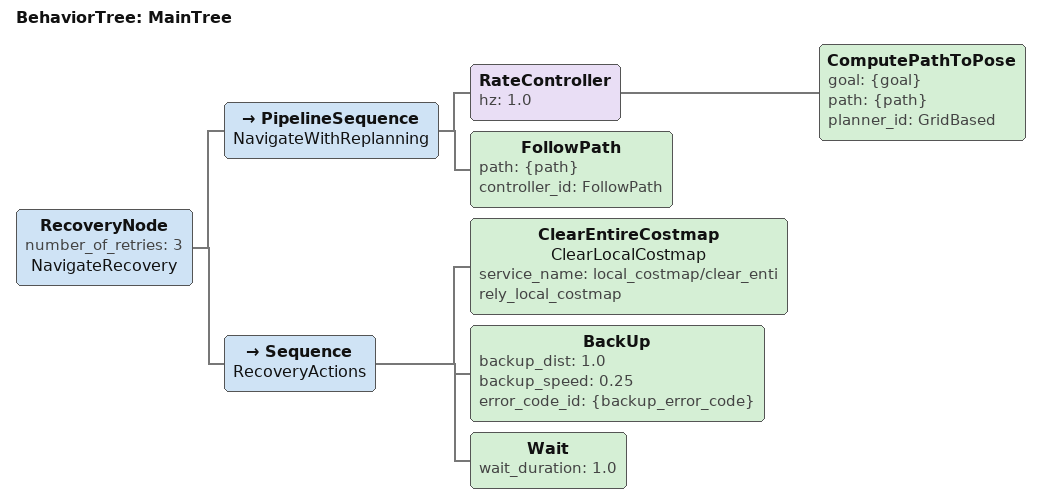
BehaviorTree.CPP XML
<root BTCPP_format="4" main_tree_to_execute="MainTree">
  <BehaviorTree ID="MainTree">
    <RecoveryNode number_of_retries="3" name="NavigateRecovery">
      <PipelineSequence name="NavigateWithReplanning">
        <RateController hz="1.0">
          <ComputePathToPose goal="{goal}" path="{path}" planner_id="GridBased"/>
        </RateController>
        <FollowPath path="{path}" controller_id="FollowPath"/>
      </PipelineSequence>
      <Sequence name="RecoveryActions">
        <ClearEntireCostmap name="ClearLocalCostmap" service_name="local_costmap/clear_entirely_local_costmap"/>
        <BackUp backup_dist="1.0" backup_speed="0.25" error_code_id="{backup_error_code}"/>
        <Wait wait_duration="1.0"/>
      </Sequence>
    </RecoveryNode>
  </BehaviorTree>
</root>
